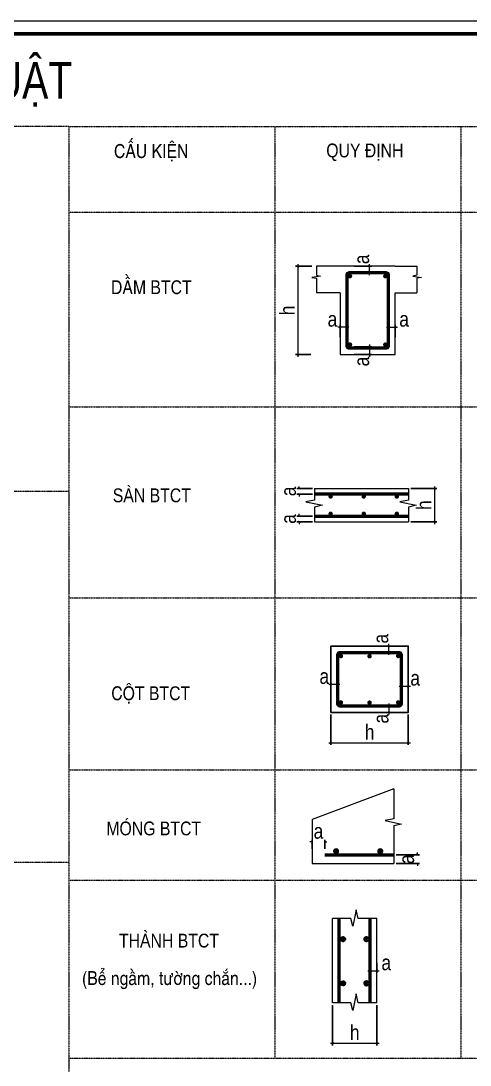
# Model space of a CAD drawing. Header units: millimetres. Extents: x -295047 to 29144, y -724756 to -246879.
# Drawn here: x -246912 to -232044, y -343292 to -308748 of the extents above; entities that cross this region are included whole.
import ezdxf
from ezdxf.enums import TextEntityAlignment as Align

# ---------------------------------------------------------------- set-up
doc = ezdxf.new("R2010")
doc.units = ezdxf.units.MM
doc.header["$MEASUREMENT"] = 0
doc.header["$PDMODE"] = 32
doc.linetypes.add('HIDDEN', pattern=[0.375, 0.25, -0.125])
doc.layers.get('Defpoints').update_dxf_attribs({"color": 1})
for name, color, linetype, lineweight in [('EG Dim', 8, 'Continuous', 15), ('EG Net dam2', 6, 'Continuous', 53), ('EG Net thay', 7, 'Continuous', 20), ('EG Text1', 3, 'Continuous', 20), ('EG Text2', 7, 'Continuous', 25), ('ISO', 153, 'Continuous', 13), ('Khungten_LCDI', 7, 'Continuous', 5), ('LC MANH DUT', 35, 'HIDDEN', 5), ('LC Net dam2', 6, 'Continuous', 40), ('LC Net thay', 7, 'Continuous', 25), ('LC Text1', 3, 'Continuous', 20), ('Steel', 4, 'Continuous', 0)]:
    doc.layers.add(name, color=color, linetype=linetype, lineweight=lineweight)
doc.layers.add('NETCHINH', color=7, linetype='Continuous')
doc.styles.add('HELVECONDENSE', font='VNI-Helve-Condense.TTF')
doc.styles.add('Khungten', font='VHAVAN_1.TTF', dxfattribs={"width": 0.9, "height": 5000})
doc.styles.add('KICH THUOC', font='VNI-Helve-Condense.TTF')
doc.styles.add('STYLE3', font='VHHELS_1.TTF')
doc.styles.add('Title', font='VHBLACK_1.TTF', dxfattribs={"width": 0.8})
doc.dimstyles.new('TV 25', dxfattribs={"dimscale": 0, "dimtxt": 160, "dimasz": 75, "dimexe": 75, "dimexo": 75, "dimgap": 30, "dimtad": 1, "dimdec": 0, "dimlfac": 0.25, "dimzin": 0, "dimdsep": 46, "dimtxsty": 'KICH THUOC', "dimblk": 'ARCHTICK', "dimcen": 0.09, "dimdle": 75, "dimclrd": 256, "dimclre": 256, "dimclrt": 256, "dimadec": 0, "dimazin": 0, "dimtfac": 1, "dimtdec": 0, "dimtix": 1, "dimtofl": 0, "dimtmove": 2, "dimatfit": 3, "dimfxl": 1, "dimtolj": 1, "dimtzin": 0, "dimlwd": -1, "dimarcsym": 0})

# ---------------------------------------------------------------- blocks, each defined once
blk = doc.blocks.new('_ArchTick')
at = {"color": 0, "linetype": 'ByBlock', "const_width": 0.15}
blk.add_lwpolyline([(-0.5, -0.5), (0.5, 0.5)], dxfattribs=at)
blk = doc.blocks.new('*D565')
at = {"layer": 'Defpoints', "color": 0, "ltscale": 200, "transparency": 16777216}
for p in [(-237208, -316866), (-237746, -319787), (-237245, -319787)]:
    blk.add_point(p, dxfattribs=at)
at = {"layer": 'EG Dim', "lineweight": -2, "ltscale": 200, "transparency": 16777216}
for p, q in [((-237283, -316866), (-237821, -316866)), ((-237320, -319787), (-237821, -319787))]:
    blk.add_line(p, q, dxfattribs=at)
at = {"layer": 'EG Dim', "ltscale": 200, "transparency": 16777216}
blk.add_line((-237746, -316791), (-237746, -319862), dxfattribs=at)
at = {"layer": 'EG Dim', "ltscale": 200, "transparency": 16777216, "xscale": 75, "yscale": 75, "zscale": 75}
for p, rotation in [((-237746, -316866), 90), ((-237746, -319787), 270)]:
    blk.add_blockref('_ArchTick', p, dxfattribs=dict(at, rotation=rotation))
at = {"layer": 'EG Dim', "ltscale": 200, "transparency": 16777216, "insert": (-238096, -318326), "char_height": 500, "attachment_point": 5, "rotation": 90, "style": 'KICH THUOC'}
blk.add_mtext('\\A1;h', dxfattribs=at)
blk = doc.blocks.new('*D566')
at = {"layer": 'Defpoints', "color": 0, "ltscale": 200, "transparency": 16777216}
for p in [(-235957, -316866), (-235957, -317085, 0), (-235371, -316866)]:
    blk.add_point(p, dxfattribs=at)
at = {"layer": 'EG Dim', "lineweight": -2, "ltscale": 200, "transparency": 16777216}
for p, q in [((-235882, -316866), (-235296, -316866)), ((-235882, -317085), (-235296, -317085))]:
    blk.add_line(p, q, dxfattribs=at)
at = {"layer": 'EG Dim', "ltscale": 200, "transparency": 16777216}
blk.add_line((-235371, -317160), (-235371, -316791), dxfattribs=at)
at = {"layer": 'EG Dim', "ltscale": 200, "transparency": 16777216, "xscale": 75, "yscale": 75, "zscale": 75}
for p, rotation in [((-235371, -316866), 90), ((-235371, -317085), 270)]:
    blk.add_blockref('_ArchTick', p, dxfattribs=dict(at, rotation=rotation))
at = {"layer": 'EG Dim', "ltscale": 200, "transparency": 16777216, "insert": (-235634, -316636), "char_height": 500, "attachment_point": 5, "rotation": 90, "style": 'KICH THUOC'}
blk.add_mtext('\\A1;a', dxfattribs=at)
blk = doc.blocks.new('*D567')
at = {"layer": 'Defpoints', "color": 0, "ltscale": 200, "transparency": 16777216}
for p in [(-235957, -319533), (-235957, -319787), (-235371, -319787)]:
    blk.add_point(p, dxfattribs=at)
at = {"layer": 'EG Dim', "ltscale": 200, "transparency": 16777216}
blk.add_line((-235371, -319458), (-235371, -319862), dxfattribs=at)
at = {"layer": 'EG Dim', "lineweight": -2, "ltscale": 200, "transparency": 16777216}
for p, q in [((-235882, -319533), (-235296, -319533)), ((-235882, -319787), (-235296, -319787))]:
    blk.add_line(p, q, dxfattribs=at)
at = {"layer": 'EG Dim', "ltscale": 200, "transparency": 16777216, "xscale": 75, "yscale": 75, "zscale": 75}
for p, rotation in [((-235371, -319533), 90), ((-235371, -319787), 270)]:
    blk.add_blockref('_ArchTick', p, dxfattribs=dict(at, rotation=rotation))
at = {"layer": 'EG Dim', "ltscale": 200, "transparency": 16777216, "insert": (-235634, -320017), "char_height": 500, "attachment_point": 5, "rotation": 90, "style": 'KICH THUOC'}
blk.add_mtext('\\A1;a', dxfattribs=at)
blk = doc.blocks.new('*D568')
at = {"layer": 'Defpoints', "color": 0, "ltscale": 200, "transparency": 16777216}
for p in [(-236348, -318881), (-236348, -319282), (-236129, -319282, 0)]:
    blk.add_point(p, dxfattribs=at)
at = {"layer": 'EG Dim', "lineweight": -2, "ltscale": 200, "transparency": 16777216}
for p, q in [((-236348, -319207), (-236348, -318806)), ((-236129, -319207), (-236129, -318806))]:
    blk.add_line(p, q, dxfattribs=at)
at = {"layer": 'EG Dim', "ltscale": 200, "transparency": 16777216}
blk.add_line((-236054, -318881), (-236423, -318881), dxfattribs=at)
at = {"layer": 'EG Dim', "ltscale": 200, "transparency": 16777216, "xscale": 75, "yscale": 75, "zscale": 75, "rotation": 180}
blk.add_blockref('_ArchTick', (-236348, -318881), dxfattribs=at)
at = {"layer": 'EG Dim', "ltscale": 200, "transparency": 16777216, "xscale": 75, "yscale": 75, "zscale": 75}
blk.add_blockref('_ArchTick', (-236129, -318881), dxfattribs=at)
at = {"layer": 'EG Dim', "ltscale": 200, "transparency": 16777216, "insert": (-236601, -318617), "char_height": 500, "attachment_point": 5, "style": 'KICH THUOC'}
blk.add_mtext('\\A1;a', dxfattribs=at)
blk = doc.blocks.new('*D569')
at = {"layer": 'Defpoints', "color": 0, "ltscale": 200, "transparency": 16777216}
for p in [(-234522, -318881), (-234741, -319282, 0), (-234522, -319282)]:
    blk.add_point(p, dxfattribs=at)
at = {"layer": 'EG Dim', "lineweight": -2, "ltscale": 200, "transparency": 16777216}
for p, q in [((-234741, -319207), (-234741, -318806)), ((-234522, -319207), (-234522, -318806))]:
    blk.add_line(p, q, dxfattribs=at)
at = {"layer": 'EG Dim', "ltscale": 200, "transparency": 16777216}
blk.add_line((-234816, -318881), (-234447, -318881), dxfattribs=at)
at = {"layer": 'EG Dim', "ltscale": 200, "transparency": 16777216, "xscale": 75, "yscale": 75, "zscale": 75, "rotation": 180}
blk.add_blockref('_ArchTick', (-234741, -318881), dxfattribs=at)
at = {"layer": 'EG Dim', "ltscale": 200, "transparency": 16777216, "xscale": 75, "yscale": 75, "zscale": 75}
blk.add_blockref('_ArchTick', (-234522, -318881), dxfattribs=at)
at = {"layer": 'EG Dim', "ltscale": 200, "transparency": 16777216, "insert": (-234229, -318617), "char_height": 500, "attachment_point": 5, "style": 'KICH THUOC'}
blk.add_mtext('\\A1;a', dxfattribs=at)
blk = doc.blocks.new('*D570')
at = {"layer": 'Defpoints', "color": 0, "ltscale": 200, "transparency": 16777216}
for p in [(-237189, -324221), (-237700, -324404), (-237189, -324404)]:
    blk.add_point(p, dxfattribs=at)
at = {"layer": 'EG Dim', "lineweight": -2, "ltscale": 200, "transparency": 16777216}
for p, q in [((-237264, -324221), (-237775, -324221)), ((-237264, -324404), (-237775, -324404))]:
    blk.add_line(p, q, dxfattribs=at)
at = {"layer": 'EG Dim', "ltscale": 200, "transparency": 16777216}
for p, q in [((-237700, -324221), (-237700, -324146)), ((-237700, -324404), (-237700, -324479))]:
    blk.add_line(p, q, dxfattribs=at)
at = {"layer": 'EG Dim', "ltscale": 200, "transparency": 16777216, "xscale": 75, "yscale": 75, "zscale": 75}
for p, rotation in [((-237700, -324221), 270), ((-237700, -324404), 90)]:
    blk.add_blockref('_ArchTick', p, dxfattribs=dict(at, rotation=rotation))
at = {"layer": 'EG Dim', "ltscale": 200, "transparency": 16777216, "insert": (-238056, -324313), "char_height": 500, "attachment_point": 5, "rotation": 90, "style": 'KICH THUOC'}
blk.add_mtext('\\A1;a', dxfattribs=at)
blk = doc.blocks.new('*D571')
at = {"layer": 'Defpoints', "color": 0, "ltscale": 200, "transparency": 16777216}
for p in [(-237700, -325134), (-237189, -325134), (-237189, -325317)]:
    blk.add_point(p, dxfattribs=at)
at = {"layer": 'EG Dim', "lineweight": -2, "ltscale": 200, "transparency": 16777216}
for p, q in [((-237264, -325134), (-237775, -325134)), ((-237264, -325317), (-237775, -325317))]:
    blk.add_line(p, q, dxfattribs=at)
at = {"layer": 'EG Dim', "ltscale": 200, "transparency": 16777216}
for p, q in [((-237700, -325134), (-237700, -325059)), ((-237700, -325317), (-237700, -325392))]:
    blk.add_line(p, q, dxfattribs=at)
at = {"layer": 'EG Dim', "ltscale": 200, "transparency": 16777216, "xscale": 75, "yscale": 75, "zscale": 75}
for p, rotation in [((-237700, -325134), 270), ((-237700, -325317), 90)]:
    blk.add_blockref('_ArchTick', p, dxfattribs=dict(at, rotation=rotation))
at = {"layer": 'EG Dim', "ltscale": 200, "transparency": 16777216, "insert": (-238056, -325226), "char_height": 500, "attachment_point": 5, "rotation": 90, "style": 'KICH THUOC'}
blk.add_mtext('\\A1;a', dxfattribs=at)
blk = doc.blocks.new('*D572')
at = {"layer": 'Defpoints', "color": 0, "ltscale": 200, "transparency": 16777216}
for p in [(-234081, -324221), (-234081, -325317), (-233224, -325317)]:
    blk.add_point(p, dxfattribs=at)
at = {"layer": 'EG Dim', "lineweight": -2, "ltscale": 200, "transparency": 16777216}
for p, q in [((-234006, -324221), (-233149, -324221)), ((-234006, -325317), (-233149, -325317))]:
    blk.add_line(p, q, dxfattribs=at)
at = {"layer": 'EG Dim', "ltscale": 200, "transparency": 16777216}
blk.add_line((-233224, -324146), (-233224, -325392), dxfattribs=at)
at = {"layer": 'EG Dim', "ltscale": 200, "transparency": 16777216, "xscale": 75, "yscale": 75, "zscale": 75}
for p, rotation in [((-233224, -324221), 90), ((-233224, -325317), 270)]:
    blk.add_blockref('_ArchTick', p, dxfattribs=dict(at, rotation=rotation))
at = {"layer": 'EG Dim', "ltscale": 200, "transparency": 16777216, "insert": (-233574, -324769), "char_height": 500, "attachment_point": 5, "rotation": 90, "style": 'KICH THUOC'}
blk.add_mtext('\\A1;h', dxfattribs=at)
blk = doc.blocks.new('*D526')
at = {"layer": 'Defpoints', "color": 0, "ltscale": 200, "transparency": 16777216}
for p in [(-236649, -331622), (-234093, -331622), (-234093, -332627)]:
    blk.add_point(p, dxfattribs=at)
at = {"layer": 'EG Dim', "lineweight": -2, "ltscale": 200, "transparency": 16777216}
for p, q in [((-236649, -331697), (-236649, -332702)), ((-234093, -331697), (-234093, -332702))]:
    blk.add_line(p, q, dxfattribs=at)
at = {"layer": 'EG Dim', "ltscale": 200, "transparency": 16777216}
blk.add_line((-236724, -332627), (-234018, -332627), dxfattribs=at)
at = {"layer": 'EG Dim', "ltscale": 200, "transparency": 16777216, "xscale": 75, "yscale": 75, "zscale": 75, "rotation": 180}
blk.add_blockref('_ArchTick', (-236649, -332627), dxfattribs=at)
at = {"layer": 'EG Dim', "ltscale": 200, "transparency": 16777216, "xscale": 75, "yscale": 75, "zscale": 75}
blk.add_blockref('_ArchTick', (-234093, -332627), dxfattribs=at)
at = {"layer": 'EG Dim', "ltscale": 200, "transparency": 16777216, "insert": (-235371, -332277), "char_height": 500, "attachment_point": 5, "style": 'KICH THUOC'}
blk.add_mtext('\\A1;h', dxfattribs=at)
blk = doc.blocks.new('*D527')
at = {"layer": 'Defpoints', "color": 0, "ltscale": 200, "transparency": 16777216}
for p in [(-235310, -329431), (-234736, -329431), (-235310, -329650, 0)]:
    blk.add_point(p, dxfattribs=at)
at = {"layer": 'EG Dim', "lineweight": -2, "ltscale": 200, "transparency": 16777216}
for p, q in [((-235235, -329431), (-234661, -329431)), ((-235235, -329650), (-234661, -329650))]:
    blk.add_line(p, q, dxfattribs=at)
at = {"layer": 'EG Dim', "ltscale": 200, "transparency": 16777216}
blk.add_line((-234736, -329725), (-234736, -329356), dxfattribs=at)
at = {"layer": 'EG Dim', "ltscale": 200, "transparency": 16777216, "xscale": 75, "yscale": 75, "zscale": 75}
for p, rotation in [((-234736, -329431), 90), ((-234736, -329650), 270)]:
    blk.add_blockref('_ArchTick', p, dxfattribs=dict(at, rotation=rotation))
at = {"layer": 'EG Dim', "ltscale": 200, "transparency": 16777216, "insert": (-234999, -329186), "char_height": 500, "attachment_point": 5, "rotation": 90, "style": 'KICH THUOC'}
blk.add_mtext('\\A1;a', dxfattribs=at)
blk = doc.blocks.new('*D528')
at = {"layer": 'Defpoints', "color": 0, "ltscale": 200, "transparency": 16777216}
for p in [(-235215, -331403, 0), (-235215, -331622), (-234731, -331622)]:
    blk.add_point(p, dxfattribs=at)
at = {"layer": 'EG Dim', "lineweight": -2, "ltscale": 200, "transparency": 16777216}
for p, q in [((-235140, -331403), (-234656, -331403)), ((-235140, -331622), (-234656, -331622))]:
    blk.add_line(p, q, dxfattribs=at)
at = {"layer": 'EG Dim', "ltscale": 200, "transparency": 16777216}
blk.add_line((-234731, -331328), (-234731, -331697), dxfattribs=at)
at = {"layer": 'EG Dim', "ltscale": 200, "transparency": 16777216, "xscale": 75, "yscale": 75, "zscale": 75}
for p, rotation in [((-234731, -331403), 90), ((-234731, -331622), 270)]:
    blk.add_blockref('_ArchTick', p, dxfattribs=dict(at, rotation=rotation))
at = {"layer": 'EG Dim', "ltscale": 200, "transparency": 16777216, "insert": (-234994, -331833), "char_height": 500, "attachment_point": 5, "rotation": 90, "style": 'KICH THUOC'}
blk.add_mtext('\\A1;a', dxfattribs=at)
blk = doc.blocks.new('*D529')
at = {"layer": 'Defpoints', "color": 0, "ltscale": 200, "transparency": 16777216}
for p in [(-234093, -330754), (-234316, -331062, 0), (-234093, -331062)]:
    blk.add_point(p, dxfattribs=at)
at = {"layer": 'EG Dim', "ltscale": 200, "transparency": 16777216}
blk.add_line((-234391, -330754), (-234018, -330754), dxfattribs=at)
at = {"layer": 'EG Dim', "lineweight": -2, "ltscale": 200, "transparency": 16777216}
for p, q in [((-234316, -330987), (-234316, -330679)), ((-234093, -330987), (-234093, -330679))]:
    blk.add_line(p, q, dxfattribs=at)
at = {"layer": 'EG Dim', "ltscale": 200, "transparency": 16777216, "xscale": 75, "yscale": 75, "zscale": 75, "rotation": 180}
blk.add_blockref('_ArchTick', (-234316, -330754), dxfattribs=at)
at = {"layer": 'EG Dim', "ltscale": 200, "transparency": 16777216, "xscale": 75, "yscale": 75, "zscale": 75}
blk.add_blockref('_ArchTick', (-234093, -330754), dxfattribs=at)
at = {"layer": 'EG Dim', "ltscale": 200, "transparency": 16777216, "insert": (-233863, -330490), "char_height": 500, "attachment_point": 5, "style": 'KICH THUOC'}
blk.add_mtext('\\A1;a', dxfattribs=at)
blk = doc.blocks.new('*D530')
at = {"layer": 'Defpoints', "color": 0, "ltscale": 200, "transparency": 16777216}
for p in [(-236649, -330325), (-236430, -330325, 0), (-236649, -330697)]:
    blk.add_point(p, dxfattribs=at)
at = {"layer": 'EG Dim', "lineweight": -2, "ltscale": 200, "transparency": 16777216}
for p, q in [((-236649, -330400), (-236649, -330772)), ((-236430, -330400), (-236430, -330772))]:
    blk.add_line(p, q, dxfattribs=at)
at = {"layer": 'EG Dim', "ltscale": 200, "transparency": 16777216}
blk.add_line((-236355, -330697), (-236724, -330697), dxfattribs=at)
at = {"layer": 'EG Dim', "ltscale": 200, "transparency": 16777216, "xscale": 75, "yscale": 75, "zscale": 75, "rotation": 180}
blk.add_blockref('_ArchTick', (-236649, -330697), dxfattribs=at)
at = {"layer": 'EG Dim', "ltscale": 200, "transparency": 16777216, "xscale": 75, "yscale": 75, "zscale": 75}
blk.add_blockref('_ArchTick', (-236430, -330697), dxfattribs=at)
at = {"layer": 'EG Dim', "ltscale": 200, "transparency": 16777216, "insert": (-236871, -330433), "char_height": 500, "attachment_point": 5, "style": 'KICH THUOC'}
blk.add_mtext('\\A1;a', dxfattribs=at)
blk = doc.blocks.new('*D531')
at = {"layer": 'Defpoints', "color": 0, "ltscale": 200, "transparency": 16777216}
for p in [(-237269, -335911), (-237269, -336209), (-236857, -336209)]:
    blk.add_point(p, dxfattribs=at)
at = {"layer": 'EG Dim', "ltscale": 200, "transparency": 16777216}
for p, q in [((-237269, -335911), (-237344, -335911)), ((-236857, -335911), (-236782, -335911))]:
    blk.add_line(p, q, dxfattribs=at)
at = {"layer": 'EG Dim', "lineweight": -2, "ltscale": 200, "transparency": 16777216}
for p, q in [((-237269, -336134), (-237269, -335836)), ((-236857, -336134), (-236857, -335836))]:
    blk.add_line(p, q, dxfattribs=at)
at = {"layer": 'EG Dim', "ltscale": 200, "transparency": 16777216, "xscale": 75, "yscale": 75, "zscale": 75}
blk.add_blockref('_ArchTick', (-237269, -335911), dxfattribs=at)
at = {"layer": 'EG Dim', "ltscale": 200, "transparency": 16777216, "xscale": 75, "yscale": 75, "zscale": 75, "rotation": 180}
blk.add_blockref('_ArchTick', (-236857, -335911), dxfattribs=at)
at = {"layer": 'EG Dim', "ltscale": 200, "transparency": 16777216, "insert": (-237063, -335556), "char_height": 500, "attachment_point": 5, "style": 'KICH THUOC'}
blk.add_mtext('\\A1;a', dxfattribs=at)
blk = doc.blocks.new('*D532')
at = {"layer": 'Defpoints', "color": 0, "ltscale": 200, "transparency": 16777216}
for p in [(-234568, -336335), (-234568, -336627), (-233790, -336627)]:
    blk.add_point(p, dxfattribs=at)
at = {"layer": 'EG Dim', "lineweight": -2, "ltscale": 200, "transparency": 16777216}
for p, q in [((-234493, -336335), (-233715, -336335)), ((-234493, -336627), (-233715, -336627))]:
    blk.add_line(p, q, dxfattribs=at)
at = {"layer": 'EG Dim', "ltscale": 200, "transparency": 16777216}
for p, q in [((-233790, -336335), (-233790, -336260)), ((-233790, -336627), (-233790, -336702))]:
    blk.add_line(p, q, dxfattribs=at)
at = {"layer": 'EG Dim', "ltscale": 200, "transparency": 16777216, "xscale": 75, "yscale": 75, "zscale": 75}
for p, rotation in [((-233790, -336335), 270), ((-233790, -336627), 90)]:
    blk.add_blockref('_ArchTick', p, dxfattribs=dict(at, rotation=rotation))
at = {"layer": 'EG Dim', "ltscale": 200, "transparency": 16777216, "insert": (-234146, -336481), "char_height": 500, "attachment_point": 5, "rotation": 90, "style": 'KICH THUOC'}
blk.add_mtext('\\A1;a', dxfattribs=at)
blk = doc.blocks.new('*D533')
at = {"layer": 'Defpoints', "color": 0, "ltscale": 200, "transparency": 16777216}
for p in [(-236594, -341230), (-235133, -341230), (-235133, -342565)]:
    blk.add_point(p, dxfattribs=at)
at = {"layer": 'EG Dim', "lineweight": -2, "ltscale": 200, "transparency": 16777216}
for p, q in [((-236594, -341305), (-236594, -342640)), ((-235133, -341305), (-235133, -342640))]:
    blk.add_line(p, q, dxfattribs=at)
at = {"layer": 'EG Dim', "ltscale": 200, "transparency": 16777216}
blk.add_line((-236669, -342565), (-235058, -342565), dxfattribs=at)
at = {"layer": 'EG Dim', "ltscale": 200, "transparency": 16777216, "xscale": 75, "yscale": 75, "zscale": 75, "rotation": 180}
blk.add_blockref('_ArchTick', (-236594, -342565), dxfattribs=at)
at = {"layer": 'EG Dim', "ltscale": 200, "transparency": 16777216, "xscale": 75, "yscale": 75, "zscale": 75}
blk.add_blockref('_ArchTick', (-235133, -342565), dxfattribs=at)
at = {"layer": 'EG Dim', "ltscale": 200, "transparency": 16777216, "insert": (-235863, -342215), "char_height": 500, "attachment_point": 5, "style": 'KICH THUOC'}
blk.add_mtext('\\A1;h', dxfattribs=at)
blk = doc.blocks.new('*D534')
at = {"layer": 'Defpoints', "color": 0, "ltscale": 200, "transparency": 16777216}
for p in [(-235352, -339837), (-235133, -339837), (-235133, -340169)]:
    blk.add_point(p, dxfattribs=at)
at = {"layer": 'EG Dim', "ltscale": 200, "transparency": 16777216}
blk.add_line((-235427, -340169), (-235058, -340169), dxfattribs=at)
at = {"layer": 'EG Dim', "lineweight": -2, "ltscale": 200, "transparency": 16777216}
for p, q in [((-235352, -339912), (-235352, -340244)), ((-235133, -339912), (-235133, -340244))]:
    blk.add_line(p, q, dxfattribs=at)
at = {"layer": 'EG Dim', "ltscale": 200, "transparency": 16777216, "xscale": 75, "yscale": 75, "zscale": 75, "rotation": 180}
blk.add_blockref('_ArchTick', (-235352, -340169), dxfattribs=at)
at = {"layer": 'EG Dim', "ltscale": 200, "transparency": 16777216, "xscale": 75, "yscale": 75, "zscale": 75}
blk.add_blockref('_ArchTick', (-235133, -340169), dxfattribs=at)
at = {"layer": 'EG Dim', "ltscale": 200, "transparency": 16777216, "insert": (-234820, -339905), "char_height": 500, "attachment_point": 5, "style": 'KICH THUOC'}
blk.add_mtext('\\A1;a', dxfattribs=at)
blk = doc.blocks.new('lcdi KC')
at = {"layer": 'Defpoints', "lineweight": 0}
blk.add_lwpolyline([(-1200, -14850), (-1200, 14850), (40800, 14850), (40800, -14850)], close=True, dxfattribs=at)
at = {"layer": 'Khungten_LCDI', "color": 5, "lineweight": 60}
blk.add_lwpolyline([(0, -14650), (0, 14650), (40600, 14650), (40600, -14650)], close=True, dxfattribs=at)
at = {"color": 7, "style": 'Khungten', "width": 0.8}
for tag, p in [('REVISION', (39499, -10746)), ('NGAYHT', (39546, -11609))]:
    blk.add_attdef(tag, text='', height=200, dxfattribs=at).set_placement(p, align=Align.CENTER)
at = {"layer": 'LC Text1', "style": 'Title', "width": 1.485915}
for tag, p, p2 in [('TENBANVE1', (36913, -8886), (40339, -8886)), ('TENBANVE2', (36913, -9562), (40339, -9562))]:
    blk.add_attdef(tag, text='', height=250, dxfattribs=at).set_placement(p, p2, align=Align.FIT)
at = {"layer": 'LC Text1', "style": 'Title', "width": 0.7}
blk.add_attdef('SOBANVE', text='', height=250, dxfattribs=at).set_placement((39562, -13896), align=Align.CENTER)

msp = doc.modelspace()

# ---------------------------------------------------------------- linework, layer by layer
at = {"layer": 'EG Net dam2'}
msp.add_line((-236856.7, -336335.3, 0), (-234568.1, -336335.3, 0), dxfattribs=at)
msp.add_lwpolyline([(-236056.1, -319568.1), (-234814.4, -319568.1, 0.4142136), (-234741.4, -319495), (-234741.4, -317157.8, 0.4142136), (-234814.4, -317084.8), (-236056.1, -317084.8, 0.4142136), (-236129.1, -317157.8), (-236129.1, -319495, 0.4142136)], format="xyb", close=True, dxfattribs=at)
at = {"layer": 'EG Net dam2', "elevation": 0}
for points in [[(-234081.1, -324404), (-237189, -324404)], [(-237189, -325134.3), (-234081.1, -325134.3)], [(-236374.7, -341229.5), (-236374.7, -338444.5)], [(-235352.2, -341229.5), (-235352.2, -338444.5)]]:
    msp.add_lwpolyline(points, dxfattribs=at)
for points in [[(-236356.9, -331403.3), (-234388.5, -331403.3, 0.4142136), (-234315.5, -331330.3), (-234315.5, -329723.5, 0.4142136), (-234388.5, -329650.4), (-236356.9, -329650.4, 0.4142136), (-236430, -329723.5), (-236430, -331330.3, 0.4142136)], [(-236301.3, -339123.9, -1), (-236199, -339123.9, -1)], [(-235425.7, -339123.9, 1), (-235527.9, -339123.9, 1)], [(-236301.3, -340584.7, -1), (-236199, -340584.7, -1)], [(-235425.7, -340584.7, 1), (-235527.9, -340584.7, 1)]]:
    msp.add_lwpolyline(points, format="xyb", close=True, dxfattribs=at)
at = {"layer": 'EG Net thay'}
for p, q in [((-236348.2, -316865.7, 0), (-237131.4, -316865.7, 0)), ((-234522.3, -316865.7, 0), (-233810.9, -316865.7, 0)), ((-236348.2, -317742.1, 0), (-237131.4, -317742.1, 0)), ((-234522.3, -317742.1, 0), (-233810.9, -317742.1, 0)), ((-237189, -324221.4, 0), (-234081.1, -324221.4, 0)), ((-237189, -325316.9, 0), (-234081.1, -325316.9, 0)), ((-234568.1, -334153.9, 0), (-237268.9, -335166.7, 0)), ((-237268.9, -336627.5, 0), (-234568.1, -336627.5, 0))]:
    msp.add_line(p, q, dxfattribs=at)
at = {"layer": 'EG Net thay', "ltscale": 2}
msp.add_line((-237268.9, -335166.7, 0), (-237268.9, -336627.5, 0), dxfattribs=at)
at = {"layer": 'EG Net thay', "elevation": 0}
for points in [[(-234522.3, -316865.7), (-236348.2, -316865.7)], [(-236348.2, -317742.1), (-236348.2, -319787.2), (-234522.3, -319787.2), (-234522.3, -317742.1)], [(-236649.1, -329431.3), (-236649.1, -331622.4), (-234092.7, -331622.4), (-234092.7, -329431.3)], [(-236593.9, -341229.5), (-236593.9, -338444.5)], [(-235133.1, -341229.5), (-235133.1, -338444.5)]]:
    msp.add_lwpolyline(points, dxfattribs=at)
at = {"layer": 'ISO', "ltscale": 2}
for p, q in [((-237131.4, -316865.7, 0), (-237131.4, -317156.2, 0)), ((-233810.9, -316865.7, 0), (-233810.9, -317156.2, 0)), ((-236998.2, -317189.1, 0), (-237284.1, -317235.8, 0)), ((-237284.1, -317235.8, 0), (-237131.4, -317254, 0)), ((-237131.4, -317156.2, 0), (-236998.2, -317189.1, 0)), ((-237131.4, -317254, 0), (-237131.4, -317742.1, 0)), ((-233810.9, -317156.2, 0), (-233944.2, -317189.1, 0)), ((-233944.2, -317189.1, 0), (-233658.3, -317235.8, 0)), ((-233658.3, -317235.8, 0), (-233810.9, -317254, 0)), ((-233810.9, -317254, 0), (-233810.9, -317742.1, 0))]:
    msp.add_line(p, q, dxfattribs=at)
at = {"layer": 'ISO', "elevation": 0}
for points in [[(-237189, -324221.4), (-237189, -324600.6), (-237480.6, -324657), (-236934, -324771.2), (-237189, -324833.3), (-237189, -325316.9)], [(-234081.1, -324221.4), (-234081.1, -324600.6), (-234372.7, -324657), (-233826.1, -324771.2), (-234081.1, -324833.3), (-234081.1, -325316.9)], [(-234568.1, -334153.9), (-234568.1, -335145.8), (-234859.7, -335202.3), (-234313.1, -335316.4), (-234568.1, -335378.6), (-234568.1, -336627.5)], [(-235133.1, -338444.5), (-235754.7, -338444.5), (-235811.1, -338152.8), (-235925.2, -338699.5), (-235987.4, -338444.5), (-236593.9, -338444.5)], [(-235133.1, -341229.5), (-235754.7, -341229.5), (-235811.1, -340937.9), (-235925.2, -341484.5), (-235987.4, -341229.5), (-236593.9, -341229.5)]]:
    msp.add_lwpolyline(points, dxfattribs=at)
at = {"layer": 'LC MANH DUT', "ltscale": 3}
for p, q in [((-245323, -312245.3), (-290543.1, -312245.3)), ((-245323, -312245.3, 0), (-245323, -342721.3)), ((-245323, -324316.2), (-290543.1, -324316.2)), ((-245323, -336583.8), (-290543.1, -336583.8)), ((-245323, -342721.3), (-245323, -371230.4))]:
    msp.add_line(p, q, dxfattribs=at)
msp.add_lwpolyline([(-245323, -312245.3), (-216097, -312245.3)], dxfattribs=at)
at = {"layer": 'LC MANH DUT', "ltscale": 3, "elevation": 0}
for points in [[(-238504, -312245.3), (-238504, -343061.5)], [(-232350.9, -312245.3), (-232350.9, -343061.5)], [(-245323, -315076.9), (-216097, -315076.9)], [(-245323, -321512.2), (-216097, -321512.2)], [(-245323, -327829.6), (-216097, -327829.6)], [(-245323, -333522), (-216097, -333522)], [(-245323, -337168.6), (-216097, -337168.6)], [(-245323, -343061.5), (-216097, -343061.5)], [(-245323, -343061.5), (-216097, -343061.5)]]:
    msp.add_lwpolyline(points, dxfattribs=at)
at = {"layer": 'LC Net dam2', "const_width": 101, "elevation": 0}
for points in [[(-236429.1, -336215.7, 1), (-236530.1, -336215.7, 1)], [(-234968.3, -336215.7, 1), (-235069.4, -336215.7, 1)]]:
    msp.add_lwpolyline(points, format="xyb", close=True, dxfattribs=at)
at = {"layer": 'NETCHINH', "elevation": 0}
msp.add_lwpolyline([(-236649.1, -331622.4), (-236649.1, -329431.3), (-234092.7, -329431.3), (-234092.7, -331622.4)], close=True, dxfattribs=at)
at = {"layer": 'Steel', "const_width": 73}
for points in [[(-236056.1, -317194.3, 1), (-235983, -317194.3, 1)], [(-234814.4, -317194.3, -1), (-234887.5, -317194.3, -1)], [(-236056.1, -319458.5, -1), (-235983, -319458.5, -1)], [(-234814.4, -319458.5, 1), (-234887.5, -319458.5, 1)]]:
    msp.add_lwpolyline(points, format="xyb", close=True, dxfattribs=at)
at = {"layer": 'Steel', "const_width": 73, "elevation": 0}
for points in [[(-236697, -324480.6, -1), (-236624, -324480.6, -1)], [(-235601.4, -324480.6, -1), (-235528.4, -324480.6, -1)], [(-234505.8, -324480.6, -1), (-234432.8, -324480.6, -1)], [(-236697, -325054, 1), (-236624, -325054, 1)], [(-235601.4, -325054, 1), (-235528.4, -325054, 1)], [(-234505.8, -325054, 1), (-234432.8, -325054, 1)], [(-236356.9, -329760, 1), (-236283.9, -329760, 1)], [(-235409.6, -329767, 1), (-235336.5, -329767, 1)], [(-234388.5, -329760, -1), (-234461.6, -329760, -1)], [(-236356.9, -331293.8, -1), (-236283.9, -331293.8, -1)], [(-235409.6, -331300.8, -1), (-235336.5, -331300.8, -1)], [(-234388.5, -331293.8, 1), (-234461.6, -331293.8, 1)]]:
    msp.add_lwpolyline(points, format="xyb", close=True, dxfattribs=at)

# ---------------------------------------------------------------- block references
at = {"layer": 'LC Net thay', "xscale": 2.118034286391425, "yscale": 2.118034286391425, "zscale": 2.118034286391425}
msp.add_blockref('lcdi KC', (-292505.1, -340201.2), dxfattribs=at)

# ---------------------------------------------------------------- texts
at = {"layer": 'EG Text1', "style": 'STYLE3', "width": 0.8}
msp.add_text('quy c¸ch kü thuËt', height=1215, dxfattribs=at).set_placement((-252035.1, -311319.8), align=Align.CENTER)
at = {"layer": 'EG Text2', "color": 7, "lineweight": 0, "style": 'HELVECONDENSE'}
for s, height, p in [('CAÁU KIEÄN', 456.49, (-243830.9, -313282.8)), ('QUY ÑÒNH', 456.49, (-236805.1, -313262.9, 0)), ('DAÀM BTCT', 456.49, (-243928.5, -317787.2, 0)), ('SAØN BTCT', 456.49, (-243870.6, -324671.5, 0)), ('COÄT BTCT', 456.49, (-243919.5, -331218.9, 0)), ('MOÙNG BTCT', 456.49, (-244084.2, -335690.4, 0)), ('THAØNH BTCT', 456.489, (-243666.1, -339401.4, 0)), ('(Beå ngaàm, töôøng chaén...)', 456.489, (-244891.2, -340640.3, 0))]:
    msp.add_text(s, height=height, dxfattribs=at).set_placement(p)

# ---------------------------------------------------------------- dimensions: what is measured, and where the dimension line sits
at = {"layer": 'EG Dim', "ltscale": 200}
for base, p1, p2, angle, picture, middle in [((-235370.7, -316865.7, 0), (-235956.6, -317084.8), (-235956.6, -316865.7, 0), 90, '*D566', (-235634.5, -316635.6, 0)), ((-234522.3, -318881.2, 0), (-234741.4, -319281.9), (-234522.3, -319281.9, 0), 180, '*D569', (-234229, -318617.4, 0)), ((-235370.7, -319787.2, 0), (-235956.6, -319533.5, 0), (-235956.6, -319787.2, 0), 270, '*D567', (-235634.5, -320017.4, 0)), ((-234735.7, -329431.3, 0), (-235310.4, -329650.4, 0), (-235310.4, -329431.3, 0), 90, '*D527', (-234999.5, -329185.7, 0)), ((-234730.6, -331622.4, 0), (-235214.9, -331403.3, 0), (-235214.9, -331622.4, 0), 90, '*D528', (-234994.4, -331832.8, 0))]:
    dim = msp.add_linear_dim(base=base, p1=p1, p2=p2, angle=angle, text='a', dimstyle='TV 25', override={"dimscale": 1, "dimtxt": 500, "dimgap": 100}, dxfattribs=at)
    dim.commit()
    dim.dimension.update_dxf_attribs({"geometry": picture, "text_midpoint": middle, "dimtype": 160})
for base, p1, p2, angle, text, picture, middle in [((-237746.4, -319787.2, 0), (-237208.3, -316865.7, 0), (-237245.5, -319787.2, 0), 90, 'h', '*D565', (-238096.4, -318326.4, 0)), ((-237700.5, -324404, 0), (-237189, -324221.4, 0), (-237189, -324404, 0), 90, 'a', '*D570', (-238055.8, -324312.7, 0)), ((-233224.3, -325316.9, 0), (-234081.1, -324221.4, 0), (-234081.1, -325316.9, 0), 90, 'h', '*D572', (-233574.3, -324769.2, 0)), ((-237700.5, -325134.3, 0), (-237189, -325316.9, 0), (-237189, -325134.3, 0), 270, 'a', '*D571', (-238055.8, -325225.6, 0)), ((-233790.4, -336627.5, 0), (-234568.1, -336335.3, 0), (-234568.1, -336627.5, 0), 90, 'a', '*D532', (-234145.8, -336481.4, 0))]:
    dim = msp.add_linear_dim(base=base, p1=p1, p2=p2, angle=angle, text=text, dimstyle='TV 25', override={"dimscale": 1, "dimtxt": 500, "dimgap": 100}, dxfattribs=at)
    dim.commit()
    dim.dimension.update_dxf_attribs({"geometry": picture, "text_midpoint": middle})
for base, p1, p2, picture, middle in [((-236348.2, -318881.2, 0), (-236129.1, -319281.9), (-236348.2, -319281.9, 0), '*D568', (-236600.7, -318617.4, 0)), ((-236649.1, -330696.9, 0), (-236430, -330324.5, 0), (-236649.1, -330324.5, 0), '*D530', (-236870.7, -330433.1, 0)), ((-234092.7, -330754, 0), (-234315.5, -331061.7, 0), (-234092.7, -331061.7, 0), '*D529', (-233863.3, -330490.2, 0)), ((-235133.1, -340168.8, 0), (-235352.2, -339837, 0), (-235133.1, -339837, 0), '*D534', (-234820.4, -339905, 0))]:
    dim = msp.add_linear_dim(base=base, p1=p1, p2=p2, text='a', dimstyle='TV 25', override={"dimscale": 1, "dimtxt": 500, "dimgap": 100}, dxfattribs=at)
    dim.commit()
    dim.dimension.update_dxf_attribs({"geometry": picture, "text_midpoint": middle, "dimtype": 160})
for base, p1, p2, text, picture, middle in [((-234092.7, -332626.7, 0), (-236649.1, -331622.4, 0), (-234092.7, -331622.4, 0), 'h', '*D526', (-235370.9, -332276.7, 0)), ((-237268.9, -335910.9, 0), (-236856.7, -336208.8, 0), (-237268.9, -336208.8, 0), 'a', '*D531', (-237062.8, -335555.6, 0)), ((-235133.1, -342564.7, 0), (-236593.9, -341229.5, 0), (-235133.1, -341229.5, 0), 'h', '*D533', (-235863.5, -342214.7, 0))]:
    dim = msp.add_linear_dim(base=base, p1=p1, p2=p2, text=text, dimstyle='TV 25', override={"dimscale": 1, "dimtxt": 500, "dimgap": 100}, dxfattribs=at)
    dim.commit()
    dim.dimension.update_dxf_attribs({"geometry": picture, "text_midpoint": middle})

doc.saveas('drawing.dxf')
